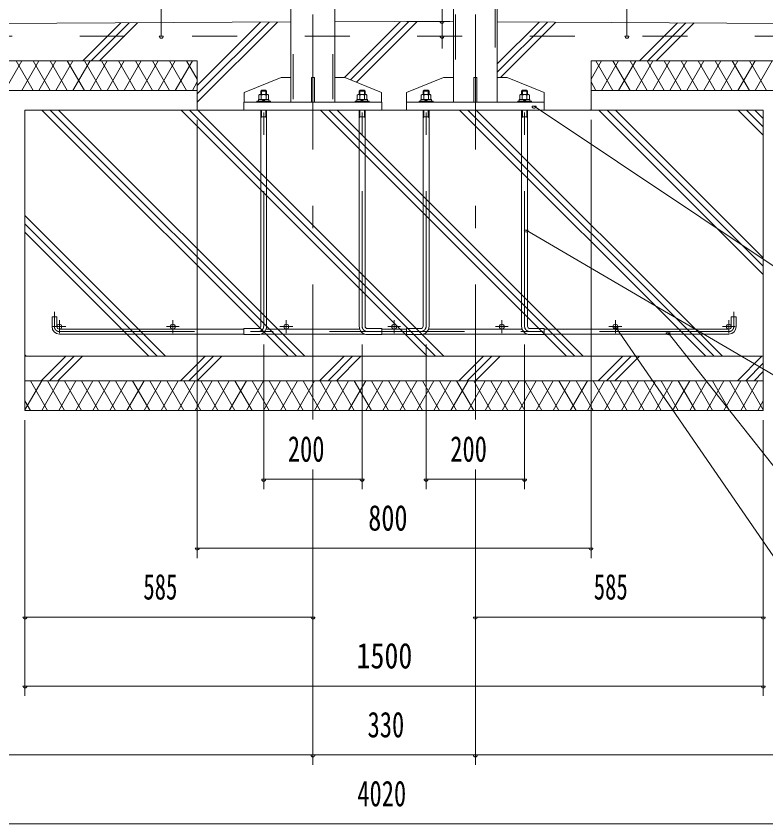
# Model space of a CAD drawing. Units: millimetres, scale not verified. Extents: x -34086 to 34091, y -14700 to 14700.
# Drawn here: x 21228 to 26559, y -4067 to 1676 of the extents above; entities that cross this region are included whole.
import ezdxf
from ezdxf.enums import TextEntityAlignment as Align

# ---------------------------------------------------------------- set-up
doc = ezdxf.new("R2010")
doc.units = ezdxf.units.MM
doc.header["$LTSCALE"] = 80
doc.linetypes.add('USER2', pattern=[10, 4, -6])
doc.linetypes.add('USER3', pattern=[24, 12, -5, 2, -5])
for name, color, linetype, lineweight in [('0-6_2-02BOLD', 7, 'Continuous', 18), ('0-7_2-12HIDDEN', 3, 'USER2', 18), ('0-8_2-22CENTER', 3, 'USER3', 18), ('0-9_2-42THIN', 4, 'Continuous', 18), ('0-A_2-52DIM', 3, 'Continuous', 18), ('0-B_2-62HATCH', 2, 'Continuous', 18)]:
    doc.layers.add(name, color=color, linetype=linetype, lineweight=lineweight)
doc.styles.add('ＭＳ ゴシック', font='')
doc.styles.get('ＭＳ ゴシック').set_extended_font_data('MS Gothic')

msp = doc.modelspace()

# ---------------------------------------------------------------- linework, layer by layer
at = {"layer": '0-6_2-02BOLD'}
for p, q in [((24337.33, 5687.41), (24337.33, 1063.9)), ((24649.18, 2572.4), (24649.18, 1063.9)), ((23182.32, 2204.9), (23182.32, 1063.9)), ((23494.17, 2204.9), (23494.17, 1063.9)), ((23182.32, 1634.25), (18475.17, 1610.83)), ((23915.75, 1637.9), (23494.17, 1635.81)), ((23915.75, 1637.9), (24337.32, 1635.81)), ((24649.18, 1634.25), (29356.33, 1610.83)), ((22515.75, 1357.9), (18686.65, 1357.9)), ((22515.75, 1357.9), (22515.75, 1007.9)), ((25315.75, 1357.9), (25315.75, 1007.9)), ((25315.75, 1357.9), (29144.84, 1357.9)), ((22849.83, 1133.9), (23112.32, 1238.9)), ((23112.32, 1238.9), (23182.32, 1238.9)), ((23327.75, 1238.9), (23327.75, 1063.9)), ((23327.75, 1238.9), (23348.75, 1238.9)), ((23348.75, 1238.9), (23348.75, 1063.9)), ((23494.17, 1238.9), (23564.17, 1238.9)), ((23564.17, 1238.9), (23826.68, 1133.9)), ((24482.76, 1238.9), (24482.76, 1063.9)), ((22515.75, 1147.9), (19140.07, 1147.9)), ((22849.83, 1133.9), (22849.83, 1063.9)), ((22953.9, 1114.29), (22959.37, 1117.45)), ((22953.9, 1114.29), (22953.9, 1082.45)), ((22959.37, 1117.45), (23017.13, 1117.45)), ((22971.07, 1114.29), (22971.07, 1082.45)), ((23005.43, 1114.29), (23005.43, 1082.45)), ((23009.25, 1117.45), (23009.25, 1142.98)), ((23017.13, 1117.45), (23022.6, 1114.29)), ((23022.6, 1114.29), (23022.6, 1082.45)), ((23659.38, 1117.45), (23653.9, 1114.29)), ((23653.9, 1114.29), (23653.9, 1082.45)), ((23717.12, 1117.45), (23659.38, 1117.45)), ((23667.25, 1117.45), (23667.25, 1142.98)), ((23709.25, 1142.98), (23667.25, 1142.98)), ((23671.08, 1114.29), (23671.08, 1082.45)), ((23705.42, 1114.29), (23705.42, 1082.45)), ((23722.6, 1114.29), (23717.12, 1117.45)), ((23722.6, 1114.29), (23722.6, 1082.45)), ((23826.68, 1133.9), (23826.68, 1063.9)), ((24004.83, 1133.9), (24004.83, 1063.9)), ((24108.9, 1114.29), (24114.38, 1117.45)), ((24108.9, 1114.29), (24108.9, 1082.45)), ((24122.25, 1117.45), (24122.25, 1142.98)), ((24122.25, 1142.98), (24164.25, 1142.98)), ((24126.08, 1114.29), (24126.08, 1082.45)), ((24160.43, 1114.29), (24160.43, 1082.45)), ((24164.25, 1117.45), (24164.25, 1142.98)), ((24814.38, 1117.45), (24808.9, 1114.29)), ((24808.9, 1114.29), (24808.9, 1082.45)), ((24872.12, 1117.45), (24814.38, 1117.45)), ((24822.25, 1117.45), (24822.25, 1142.98)), ((24864.25, 1142.98), (24822.25, 1142.98)), ((24826.08, 1114.29), (24826.08, 1082.45)), ((24860.42, 1114.29), (24860.42, 1082.45)), ((24877.6, 1114.29), (24872.12, 1117.45)), ((24877.6, 1114.29), (24877.6, 1082.45)), ((25315.75, 1147.9), (29144.84, 1147.9)), ((22848.25, 1063.9), (22848.25, 1007.9)), ((22939.25, 1071.95), (23037.25, 1071.95)), ((22939.25, 1071.95), (22939.25, 1063.9)), ((22950.62, 1082.45), (22950.62, 1071.95)), ((22977.76, 1071.95), (22988.25, 1082.45)), ((22988.25, 1071.95), (22998.75, 1082.45)), ((23037.25, 1071.95), (23037.25, 1063.9)), ((23639.25, 1071.95), (23639.25, 1063.9)), ((23737.25, 1071.95), (23639.25, 1071.95)), ((23688.24, 1071.95), (23677.75, 1082.45)), ((23698.74, 1071.95), (23688.24, 1082.45)), ((23725.87, 1082.45), (23725.87, 1071.95)), ((23737.25, 1071.95), (23737.25, 1063.9)), ((24003.25, 1063.9), (24983.25, 1063.9)), ((24003.25, 1063.9), (24003.25, 1007.9)), ((24094.25, 1071.95), (24094.25, 1063.9)), ((24105.63, 1082.45), (24105.63, 1071.95)), ((24105.63, 1082.45), (24180.88, 1082.45)), ((24132.75, 1071.95), (24143.25, 1082.45)), ((24143.25, 1071.95), (24153.75, 1082.45)), ((24180.88, 1082.45), (24180.88, 1071.95)), ((24794.25, 1071.95), (24794.25, 1063.9)), ((24892.25, 1071.95), (24794.25, 1071.95)), ((24843.25, 1071.95), (24832.75, 1082.45)), ((24853.75, 1071.95), (24843.25, 1082.45)), ((24880.87, 1082.45), (24880.87, 1071.95)), ((24892.25, 1071.95), (24892.25, 1063.9)), ((24983.25, 1063.9), (24983.25, 1007.9)), ((21290.75, 1007.9), (21290.75, -1127.1)), ((22967.25, -528.6), (22967.25, 1007.9)), ((23009.25, -528.6), (23009.25, 1007.9)), ((23667.25, -528.6), (23667.25, 1007.9)), ((23709.25, -528.6), (23709.25, 1007.9)), ((24122.25, -528.6), (24122.25, 1007.9)), ((24164.25, -528.6), (24164.25, 1007.9)), ((24822.25, -528.6), (24822.25, 1007.9)), ((24864.25, -528.6), (24864.25, 1007.9)), ((22967.25, 960.65), (23009.25, 960.65)), ((23709.25, 960.65), (23667.25, 960.65)), ((24122.25, 960.65), (24164.25, 960.65)), ((24864.25, 960.65), (24822.25, 960.65)), ((21483.25, -532.1), (21483.25, -462.1)), ((26313.25, -462.1), (26348.26, -462.1)), ((26313.25, -532.1), (26313.25, -462.1)), ((26348.26, -532.1), (26348.26, -462.1)), ((22848.25, -549.6), (21535.75, -549.6)), ((22949.75, -546.1), (22848.25, -546.1)), ((22848.25, -588.1), (22848.25, -546.1)), ((23671.08, -549.6), (23005.42, -549.6)), ((24003.25, -549.6), (23828.25, -549.6)), ((24104.75, -546.1), (24003.25, -546.1)), ((24826.08, -549.6), (24160.42, -549.6)), ((24983.25, -546.1), (24881.76, -546.1)), ((24983.25, -588.1), (24983.25, -546.1)), ((26295.75, -549.6), (24983.25, -549.6)), ((22848.25, -584.6), (21535.75, -584.6)), ((22949.75, -588.1), (22848.25, -588.1)), ((23706.65, -584.6), (22969.85, -584.6)), ((23828.25, -588.1), (23726.75, -588.1)), ((24003.25, -584.6), (23828.25, -584.6)), ((24861.65, -584.6), (24124.85, -584.6)), ((24983.25, -588.1), (24881.76, -588.1)), ((26295.75, -584.6), (24983.25, -584.6)), ((26540.75, -742.1), (21290.75, -742.1)), ((26540.75, -917.1), (21290.75, -917.1))]:
    msp.add_line(p, q, dxfattribs=at)
for points in [[(24004.83, 1133.9), (24267.32, 1238.9), (24337.32, 1238.9)], [(24482.76, 1238.9), (24503.75, 1238.9), (24503.75, 1063.9)], [(24649.18, 1238.9), (24719.18, 1238.9), (24981.68, 1133.9), (24981.68, 1063.9)], [(22967.25, 1142.98), (22974.25, 1149.98), (23002.25, 1149.98), (23009.25, 1142.98)], [(23709.25, 1117.45), (23709.25, 1142.98), (23702.25, 1149.98), (23674.25, 1149.98), (23667.25, 1142.98)], [(24122.25, 1142.98), (24129.25, 1149.98), (24157.26, 1149.98), (24164.25, 1142.98)], [(24864.25, 1117.45), (24864.25, 1142.98), (24857.25, 1149.98), (24829.25, 1149.98), (24822.25, 1142.98)], [(22967.25, 1117.45), (22967.25, 1142.98), (23009.25, 1142.98)], [(24114.38, 1117.45), (24172.13, 1117.45), (24177.61, 1114.29), (24177.61, 1082.45)], [(22848.25, 1063.9), (23828.25, 1063.9), (23828.25, 1007.9)], [(22950.62, 1082.45), (23025.88, 1082.45), (23025.88, 1071.95)], [(23725.87, 1082.45), (23650.63, 1082.45), (23650.63, 1071.95)], [(24094.25, 1071.95), (24192.25, 1071.95), (24192.25, 1063.9)], [(24880.87, 1082.45), (24805.63, 1082.45), (24805.63, 1071.95)], [(21290.75, 1007.9), (26540.75, 1007.9), (26540.75, -1127.1), (21290.75, -1127.1)], [(21518.25, -532.1), (21518.25, -462.1), (21483.25, -462.1)], [(23828.25, -588.1), (23828.25, -546.1), (23726.75, -546.1)], [(24104.75, -588.1), (24003.25, -588.1), (24003.25, -546.1)]]:
    msp.add_lwpolyline(points, dxfattribs=at)
for centre in [(21535.75, -532.1), (22342.5, -532.1), (23149.25, -532.1), (23915.75, -532.1), (24682.26, -532.1), (25489, -532.1), (26295.75, -532.1)]:
    msp.add_circle(centre, 17.5, dxfattribs=at)
for centre, radius, start, end in [((22962.48, 1104.21), 13.24, 49.5701, 90), ((22988.25, 1069.23), 48.23, 69.13593, 110.86406), ((23014.02, 1104.21), 13.24, 90, 130.42989), ((23662.48, 1104.21), 13.24, 49.57011, 90), ((23688.24, 1069.23), 48.23, 69.13594, 110.86407), ((23714.01, 1104.21), 13.24, 90, 130.4299), ((24117.48, 1104.21), 13.24, 49.5701, 90), ((24143.25, 1069.23), 48.23, 69.13593, 110.86406), ((24169.02, 1104.21), 13.24, 90, 130.42989), ((24817.49, 1104.21), 13.24, 49.57011, 90), ((24843.25, 1069.23), 48.23, 69.13594, 110.86407), ((24869.02, 1104.21), 13.24, 90, 130.4299), ((21535.75, -532.1), 52.5, 180, 270), ((22949.75, -528.6), 59.5, 270, 0), ((22949.75, -528.6), 17.5, 270, 0), ((23726.75, -528.6), 59.5, 180, 270), ((23726.75, -528.6), 17.5, 180, 270), ((24104.75, -528.6), 59.5, 270, 0), ((24104.75, -528.6), 17.5, 270, 0), ((24881.76, -528.6), 59.5, 180, 270), ((24881.76, -528.6), 17.5, 180, 270), ((26295.75, -532.1), 52.5, 270, 0)]:
    msp.add_arc(centre, radius, start, end, dxfattribs=at)
at = {"layer": '0-7_2-12HIDDEN'}
for p, q in [((24352.03, 5687.41), (24352.03, 1063.9)), ((24634.47, 2572.4), (24634.48, 1063.9)), ((23197.02, 2204.9), (23197.02, 1063.9)), ((23479.47, 2204.9), (23479.47, 1063.9)), ((16880.75, 1532.9), (30950.75, 1532.9))]:
    msp.add_line(p, q, dxfattribs=at)
at = {"layer": '0-8_2-22CENTER'}
for p, q in [((23338.25, 7447.9), (23338.25, -1281.07)), ((24493.25, 7447.9), (24493.25, -1281.07)), ((22988.25, -528.6), (22988.25, 1191.98)), ((23688.24, -528.6), (23688.24, 1191.98)), ((24143.25, -528.6), (24143.25, 1191.98)), ((24843.25, -528.6), (24843.25, 1191.98)), ((21500.75, -532.1), (21500.75, -427.1)), ((26330.76, -532.1), (26330.76, -427.1)), ((21535.75, -577.6), (21535.75, -486.6)), ((22342.5, -577.6), (22342.5, -486.6)), ((23149.25, -577.6), (23149.25, -486.6)), ((23915.75, -577.6), (23915.75, -486.6)), ((24682.26, -577.6), (24682.26, -486.6)), ((25489, -577.6), (25489, -486.6)), ((26295.75, -577.6), (26295.75, -486.6)), ((21581.25, -532.1), (21490.25, -532.1)), ((21535.75, -567.1), (26295.75, -567.1)), ((22388.01, -532.1), (22297, -532.1)), ((23194.75, -532.1), (23103.75, -532.1)), ((23961.25, -532.1), (23870.25, -532.1)), ((24636.75, -532.1), (24727.75, -532.1)), ((25443.5, -532.1), (25534.5, -532.1)), ((26250.25, -532.1), (26341.25, -532.1))]:
    msp.add_line(p, q, dxfattribs=at)
for centre, radius, start, end in [((21535.75, -532.1), 35, 180, 270), ((22949.75, -528.6), 38.5, 270, 0), ((23726.75, -528.6), 38.5, 180, 270), ((24104.75, -528.6), 38.5, 270, 0), ((24881.76, -528.6), 38.5, 180, 270), ((26295.75, -532.1), 35, 270, 0)]:
    msp.add_arc(centre, radius, start, end, dxfattribs=at)
at = {"layer": '0-9_2-42THIN'}
for p, q in [((22972.5, 1117.45), (22972.5, 1148.23)), ((23004, 1117.45), (23004, 1148.23)), ((23672.5, 1117.45), (23672.5, 1148.23)), ((23704, 1117.45), (23704, 1148.23)), ((24127.51, 1117.45), (24127.51, 1148.23)), ((24159, 1117.45), (24159, 1148.23)), ((24827.5, 1117.45), (24827.5, 1148.23)), ((24859, 1117.45), (24859, 1148.23)), ((23004, 960.65), (23004, 1007.9)), ((23672.5, 960.65), (23672.5, 1007.9)), ((24159, 960.65), (24159, 1007.9)), ((24827.5, 960.65), (24827.5, 1007.9)), ((24859, 960.65), (24859, 1007.9)), ((23004, 960.65), (23009.25, 951.56)), ((23672.5, 960.65), (23667.25, 951.56)), ((24159, 960.65), (24164.25, 951.56)), ((24827.5, 960.65), (24822.25, 951.56)), ((24864.25, 951.56), (24859, 960.65))]:
    msp.add_line(p, q, dxfattribs=at)
for points in [[(22967.25, 951.56), (22972.5, 960.65), (22972.5, 1007.9)], [(23709.25, 951.56), (23704, 960.65), (23704, 1007.9)], [(24122.25, 951.56), (24127.51, 960.65), (24127.51, 1007.9)]]:
    msp.add_lwpolyline(points, dxfattribs=at)
at = {"layer": '0-A_2-52DIM'}
for p, q in [((22260.25, 2687.9), (22260.25, 1532.9)), ((25571.25, 2687.9), (25571.25, 1532.9)), ((24256.7, 1445.03), (24256.7, 2015.9)), ((24312.43, 1637.9), (24005.48, 1637.9)), ((24270.7, 1637.9), (24242.7, 1637.9)), ((22274.25, 1532.9), (22246.25, 1532.9)), ((24270.7, 1532.9), (24242.7, 1532.9)), ((25585.25, 1532.9), (25557.25, 1532.9)), ((24925.15, 1034.8), (24897.15, 1034.8)), ((27100.75, -427.1), (24911.15, 1034.8)), ((22515.75, 937.9), (22515.75, -2177.1)), ((25315.75, 937.9), (25315.75, -2177.1)), ((24868.54, 154.53), (24840.54, 154.53)), ((25508.45, -539.65), (25480.45, -539.65)), ((27100.75, -2877.1), (25494.45, -539.65)), ((25877.93, -575.3), (25849.93, -575.3)), ((27100.75, -2142.1), (25863.93, -575.3)), ((22988.25, -658.44), (22988.25, -1687.1)), ((23688.24, -658.44), (23688.24, -1687.1)), ((24143.25, -658.44), (24143.25, -1687.1)), ((24843.25, -658.44), (24843.25, -1687.1)), ((21290.75, -1197.1), (21290.75, -3157.1)), ((26540.75, -1197.1), (26540.75, -3157.1)), ((23338.25, -1547.1), (23338.25, -3647.1)), ((24493.25, -1547.1), (24493.25, -3647.1)), ((23002.25, -1617.1), (22974.25, -1617.1)), ((22988.25, -1617.1), (23688.24, -1617.1)), ((23702.24, -1617.1), (23674.24, -1617.1)), ((24157.25, -1617.1), (24129.25, -1617.1)), ((24143.25, -1617.1), (24843.25, -1617.1)), ((24857.25, -1617.1), (24829.25, -1617.1)), ((22529.75, -2107.1), (22501.75, -2107.1)), ((22515.75, -2107.1), (25315.75, -2107.1)), ((25329.75, -2107.1), (25301.75, -2107.1)), ((21304.75, -2597.1), (21276.75, -2597.1)), ((21290.75, -2597.1), (23338.25, -2597.1)), ((23352.25, -2597.1), (23324.25, -2597.1)), ((24507.25, -2597.1), (24479.25, -2597.1)), ((24493.25, -2597.1), (26540.75, -2597.1)), ((26554.75, -2597.1), (26526.75, -2597.1)), ((21304.75, -3087.1), (21276.75, -3087.1)), ((21290.75, -3087.1), (26540.75, -3087.1)), ((26554.75, -3087.1), (26526.75, -3087.1)), ((30950.75, -3577.1), (16880.75, -3577.1)), ((23352.25, -3577.1), (23324.25, -3577.1)), ((24507.25, -3577.1), (24479.25, -3577.1)), ((16880.75, -4067.1), (30950.75, -4067.1))]:
    msp.add_line(p, q, dxfattribs=at)
msp.add_lwpolyline([(29690.75, -1162.1), (27100.75, -1162.1), (24854.54, 154.53)], dxfattribs=at)
for centre in [(24256.7, 1637.9), (22260.25, 1532.9), (24256.7, 1532.9), (25571.25, 1532.9), (24911.15, 1034.8), (24854.54, 154.53), (25494.45, -539.65), (25863.93, -575.3), (22988.25, -1617.1), (23688.24, -1617.1), (24143.25, -1617.1), (24843.25, -1617.1), (22515.75, -2107.1), (25315.75, -2107.1), (21290.75, -2597.1), (23338.25, -2597.1), (24493.25, -2597.1), (26540.75, -2597.1), (21290.75, -3087.1), (26540.75, -3087.1), (23338.25, -3577.1), (24493.25, -3577.1)]:
    msp.add_arc(centre, 14, 180, 0, dxfattribs=at)
at = {"layer": '0-B_2-62HATCH'}
for p, q in [((21701.46, 1357.9), (21971.79, 1628.23)), ((21760.86, 1357.9), (22031.48, 1628.53)), ((21820.25, 1357.9), (22091.17, 1628.83)), ((22515.75, 1063.45), (23086.08, 1633.77)), ((22515.75, 1122.85), (23026.38, 1633.48)), ((22515.75, 1182.24), (22966.68, 1633.18)), ((23562.36, 1238.9), (23961.13, 1637.68)), ((23605.3, 1222.45), (24020.23, 1637.38)), ((23647.73, 1205.48), (24079.34, 1637.09)), ((24649.18, 1335.78), (24946.18, 1632.78)), ((24649.18, 1276.38), (25005.28, 1632.48)), ((24671.1, 1238.9), (25064.39, 1632.19)), ((25661.25, 1357.9), (25931.23, 1627.88)), ((25720.65, 1357.9), (25990.33, 1627.58)), ((25780.05, 1357.9), (26049.43, 1627.29)), ((21147.35, 1147.9), (21268.59, 1357.9)), ((21349.42, 1147.9), (21228.18, 1357.9)), ((21268.59, 1147.9), (21389.84, 1357.9)), ((21470.67, 1147.9), (21349.42, 1357.9)), ((21389.84, 1147.9), (21511.08, 1357.9)), ((21591.91, 1147.9), (21470.67, 1357.9)), ((21511.08, 1147.9), (21632.32, 1357.9)), ((21713.15, 1147.9), (21591.91, 1357.9)), ((21632.32, 1147.9), (21753.57, 1357.9)), ((21834.4, 1147.9), (21713.15, 1357.9)), ((21753.57, 1147.9), (21874.81, 1357.9)), ((21955.64, 1147.9), (21834.4, 1357.9)), ((21874.81, 1147.9), (21996.05, 1357.9)), ((22076.88, 1147.9), (21955.64, 1357.9)), ((21996.05, 1147.9), (22117.3, 1357.9)), ((22198.12, 1147.9), (22076.89, 1357.9)), ((22117.3, 1147.9), (22238.54, 1357.9)), ((22319.37, 1147.9), (22198.12, 1357.9)), ((22238.54, 1147.9), (22359.78, 1357.9)), ((22440.61, 1147.9), (22319.37, 1357.9)), ((22359.78, 1147.9), (22481.03, 1357.9)), ((22515.75, 1227.77), (22440.61, 1357.9)), ((25315.75, 1227.79), (25390.88, 1357.9)), ((25471.71, 1147.9), (25350.46, 1357.9)), ((25390.87, 1147.9), (25512.11, 1357.9)), ((25592.94, 1147.9), (25471.71, 1357.9)), ((25512.11, 1147.9), (25633.36, 1357.9)), ((25714.19, 1147.9), (25592.94, 1357.9)), ((25633.36, 1147.9), (25754.6, 1357.9)), ((25835.43, 1147.9), (25714.19, 1357.9)), ((25754.6, 1147.9), (25875.85, 1357.9)), ((25956.68, 1147.9), (25835.43, 1357.9)), ((25875.85, 1147.9), (25997.09, 1357.9)), ((26077.92, 1147.9), (25956.68, 1357.9)), ((25997.09, 1147.9), (26118.34, 1357.9)), ((26199.16, 1147.9), (26077.92, 1357.9)), ((26118.34, 1147.9), (26239.57, 1357.9)), ((26320.4, 1147.9), (26199.16, 1357.9)), ((26239.57, 1147.9), (26360.82, 1357.9)), ((26441.65, 1147.9), (26320.41, 1357.9)), ((26360.82, 1147.9), (26482.06, 1357.9)), ((26562.89, 1147.9), (26441.65, 1357.9)), ((26482.07, 1147.9), (26603.31, 1357.9)), ((22481.03, 1147.9), (22515.75, 1208.04)), ((25350.46, 1147.9), (25315.75, 1208.02)), ((21411.51, 1007.9), (23161.5, -742.1)), ((21470.9, 1007.9), (23220.9, -742.1)), ((21530.3, 1007.9), (23280.3, -742.1)), ((22401.45, 1007.9), (24151.45, -742.1)), ((22460.85, 1007.9), (24210.85, -742.1)), ((22520.25, 1007.9), (24270.25, -742.1)), ((23391.41, 1007.9), (25141.4, -742.1)), ((23450.8, 1007.9), (25200.8, -742.1)), ((23510.19, 1007.9), (25260.2, -742.1)), ((24381.35, 1007.9), (26131.35, -742.1)), ((24440.75, 1007.9), (26190.75, -742.1)), ((24500.15, 1007.9), (26250.15, -742.1)), ((25311.26, 1007.9), (25315.75, 1012.4)), ((25371.3, 1007.9), (26540.75, -161.55)), ((25430.7, 1007.9), (26540.75, -102.15)), ((25490.09, 1007.9), (26540.75, -42.75)), ((26361.25, 1007.9), (26540.75, 828.4)), ((26420.65, 1007.9), (26540.75, 887.8)), ((26480.05, 1007.9), (26540.75, 947.2)), ((21290.75, 257.5), (22290.35, -742.1)), ((21290.75, 198.1), (22230.95, -742.1)), ((21290.75, 138.71), (22171.56, -742.1)), ((21290.75, -732.45), (21300.4, -742.1)), ((21406.36, -917.1), (21581.36, -742.1)), ((21465.75, -917.1), (21640.75, -742.1)), ((21525.15, -917.1), (21700.15, -742.1)), ((22396.31, -917.1), (22571.31, -742.1)), ((22455.71, -917.1), (22630.7, -742.1)), ((22515.11, -917.1), (22690.1, -742.1)), ((23386.26, -917.1), (23561.25, -742.1)), ((23445.65, -917.1), (23620.65, -742.1)), ((23505.05, -917.1), (23680.05, -742.1)), ((24376.21, -917.1), (24551.2, -742.1)), ((24435.6, -917.1), (24610.6, -742.1)), ((24495, -917.1), (24670, -742.1)), ((25366.15, -917.1), (25541.15, -742.1)), ((25425.55, -917.1), (25600.55, -742.1)), ((25484.95, -917.1), (25659.95, -742.1)), ((26356.1, -917.1), (26531.1, -742.1)), ((26415.5, -917.1), (26540.75, -791.85)), ((26474.9, -917.1), (26540.75, -851.24)), ((21290.75, -1123.72), (21410.05, -917.1)), ((21450.46, -1127.1), (21329.22, -917.1)), ((21410.05, -1127.1), (21531.28, -917.1)), ((21571.7, -1127.1), (21450.46, -917.1)), ((21531.28, -1127.1), (21652.53, -917.1)), ((21692.95, -1127.1), (21571.7, -917.1)), ((21652.53, -1127.1), (21773.78, -917.1)), ((21814.19, -1127.1), (21692.95, -917.1)), ((21773.78, -1127.1), (21895.02, -917.1)), ((21935.43, -1127.1), (21814.19, -917.1)), ((21895.02, -1127.1), (22016.26, -917.1)), ((22056.68, -1127.1), (21935.43, -917.1)), ((22016.26, -1127.1), (22137.51, -917.1)), ((22177.92, -1127.1), (22056.68, -917.1)), ((22137.51, -1127.1), (22258.75, -917.1)), ((22299.16, -1127.1), (22177.92, -917.1)), ((22258.75, -1127.1), (22379.99, -917.1)), ((22420.41, -1127.1), (22299.16, -917.1)), ((22379.99, -1127.1), (22501.24, -917.1)), ((22541.65, -1127.1), (22420.41, -917.1)), ((22501.24, -1127.1), (22622.48, -917.1)), ((22662.9, -1127.1), (22541.65, -917.1)), ((22622.48, -1127.1), (22743.73, -917.1)), ((22784.14, -1127.1), (22662.9, -917.1)), ((22743.72, -1127.1), (22864.97, -917.1)), ((22905.38, -1127.1), (22784.14, -917.1)), ((22864.97, -1127.1), (22986.21, -917.1)), ((23026.63, -1127.1), (22905.38, -917.1)), ((22986.21, -1127.1), (23107.46, -917.1)), ((23147.87, -1127.1), (23026.63, -917.1)), ((23107.45, -1127.1), (23228.7, -917.1)), ((23269.11, -1127.1), (23147.87, -917.1)), ((23228.7, -1127.1), (23349.94, -917.1)), ((23390.36, -1127.1), (23269.11, -917.1)), ((23349.94, -1127.1), (23471.19, -917.1)), ((23511.6, -1127.1), (23390.36, -917.1)), ((23471.19, -1127.1), (23592.43, -917.1)), ((23632.84, -1127.1), (23511.6, -917.1)), ((23592.43, -1127.1), (23713.67, -917.1)), ((23754.09, -1127.1), (23632.84, -917.1)), ((23713.67, -1127.1), (23834.92, -917.1)), ((23875.33, -1127.1), (23754.09, -917.1)), ((23834.92, -1127.1), (23956.16, -917.1)), ((23996.58, -1127.1), (23875.33, -917.1)), ((23956.16, -1127.1), (24077.41, -917.1)), ((24117.82, -1127.1), (23996.58, -917.1)), ((24077.4, -1127.1), (24198.64, -917.1)), ((24239.06, -1127.1), (24117.82, -917.1)), ((24198.64, -1127.1), (24319.89, -917.1)), ((24360.31, -1127.1), (24239.06, -917.1)), ((24319.89, -1127.1), (24441.13, -917.1)), ((24481.55, -1127.1), (24360.3, -917.1)), ((24441.13, -1127.1), (24562.38, -917.1)), ((24602.79, -1127.1), (24481.55, -917.1)), ((24562.38, -1127.1), (24683.62, -917.1)), ((24724.04, -1127.1), (24602.79, -917.1)), ((24683.62, -1127.1), (24804.87, -917.1)), ((24845.28, -1127.1), (24724.04, -917.1)), ((24804.87, -1127.1), (24926.11, -917.1)), ((24966.52, -1127.1), (24845.28, -917.1)), ((24926.1, -1127.1), (25047.35, -917.1)), ((25087.77, -1127.1), (24966.52, -917.1)), ((25047.35, -1127.1), (25168.6, -917.1)), ((25209.01, -1127.1), (25087.77, -917.1)), ((25168.6, -1127.1), (25289.84, -917.1)), ((25330.26, -1127.1), (25209.01, -917.1)), ((25289.84, -1127.1), (25411.08, -917.1)), ((25451.5, -1127.1), (25330.25, -917.1)), ((25411.08, -1127.1), (25532.32, -917.1)), ((25572.74, -1127.1), (25451.5, -917.1)), ((25532.32, -1127.1), (25653.57, -917.1)), ((25693.98, -1127.1), (25572.74, -917.1)), ((25653.57, -1127.1), (25774.81, -917.1)), ((25815.23, -1127.1), (25693.98, -917.1)), ((25774.81, -1127.1), (25896.06, -917.1)), ((25936.47, -1127.1), (25815.23, -917.1)), ((25896.06, -1127.1), (26017.3, -917.1)), ((26057.72, -1127.1), (25936.47, -917.1)), ((26017.3, -1127.1), (26138.55, -917.1)), ((26178.96, -1127.1), (26057.72, -917.1)), ((26138.55, -1127.1), (26259.79, -917.1)), ((26300.2, -1127.1), (26178.96, -917.1)), ((26259.78, -1127.1), (26381.03, -917.1)), ((26421.45, -1127.1), (26300.2, -917.1)), ((26381.03, -1127.1), (26502.27, -917.1)), ((26540.75, -1123.74), (26421.45, -917.1)), ((21329.22, -1127.1), (21290.75, -1060.47)), ((26502.27, -1127.1), (26540.75, -1060.45))]:
    msp.add_line(p, q, dxfattribs=at)

# ---------------------------------------------------------------- texts
at = {"layer": '0-A_2-52DIM', "color": 7, "style": 'ＭＳ ゴシック'}
for s, width, p in [('200', 0.7, (23160.08, -1547.1)), ('200', 0.7, (24315.08, -1547.1)), ('800', 0.75, (23731.79, -2037.1)), ('585', 0.65, (22132.65, -2527.1)), ('585', 0.65, (25335.15, -2527.1)), ('1500', 0.8, (23648.37, -3017.1)), ('330', 0.7, (23727, -3507.1)), ('4020', 0.7, (23654.09, -3997.1))]:
    msp.add_text(s, height=182.3, dxfattribs=dict(at, width=width)).set_placement(p, align=Align.BOTTOM_LEFT)

doc.saveas('drawing.dxf')
